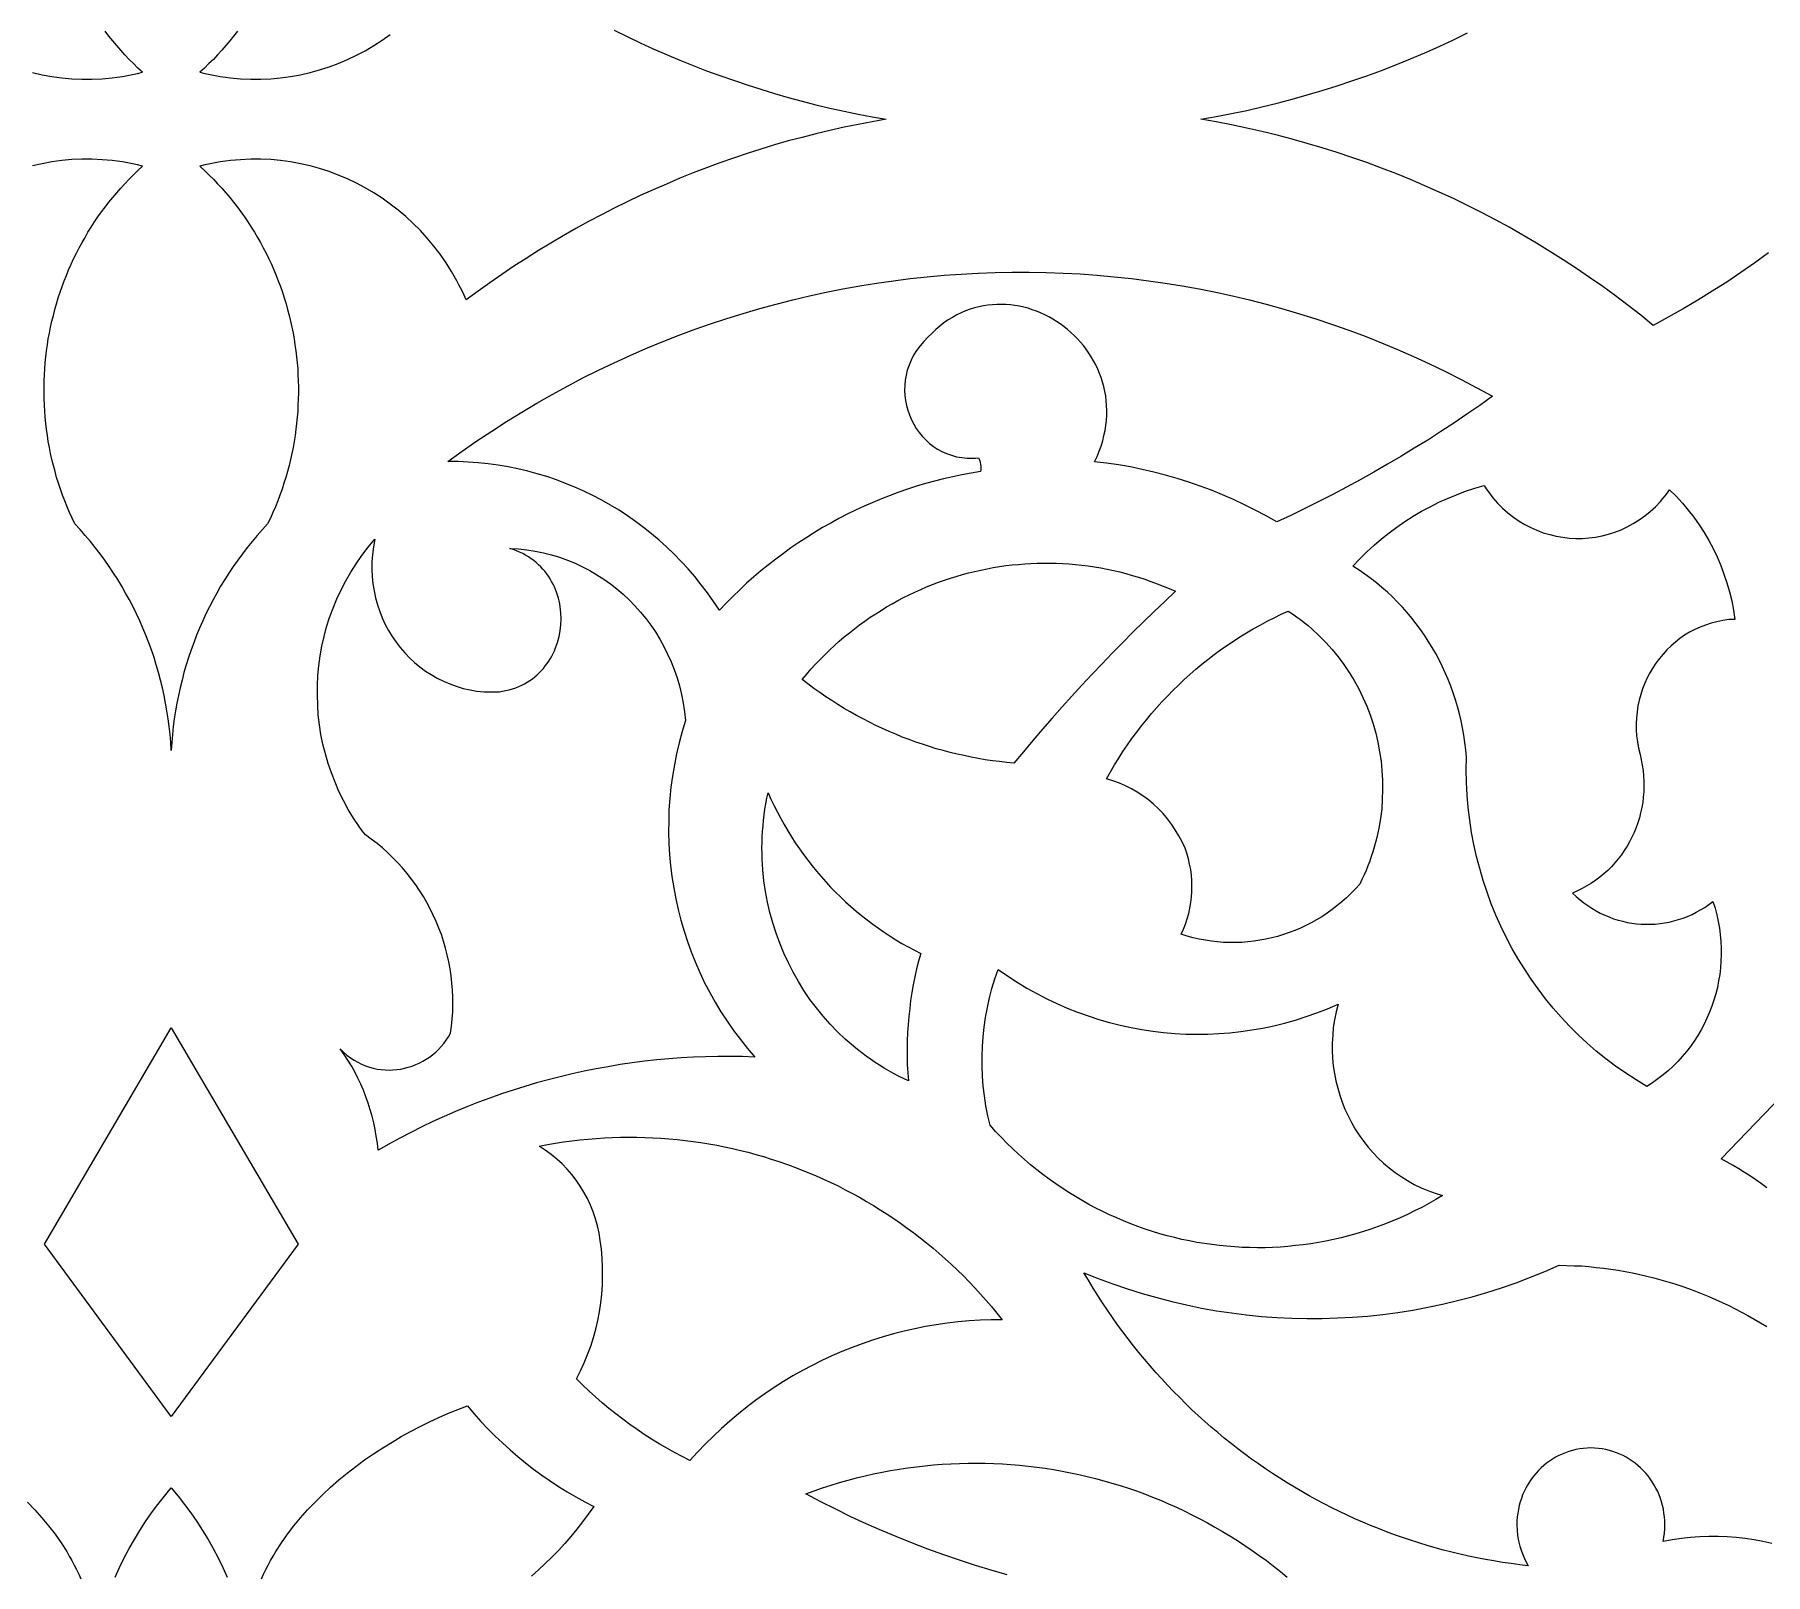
# Model space of a CAD drawing. Extents: x 1908 to 2928, y -299 to 721.
# Drawn here: x 2408.9 to 2518.7, y 119.1 to 216.8 of the extents above; entities that cross this region are included whole.
import ezdxf

# ---------------------------------------------------------------- set-up
doc = ezdxf.new("R2010")
doc.units = 0
doc.layers.add('BITMAP_LAYER', color=18, linetype='CONTINUOUS')

msp = doc.modelspace()

# ---------------------------------------------------------------- linework, layer by layer
at = {"layer": 'BITMAP_LAYER'}
for points in [[(2445.67, 217.07), (2446.49, 216.67), (2447.32, 216.27), (2448.15, 215.89), (2448.99, 215.53), (2449.83, 215.17), (2450.68, 214.83), (2451.53, 214.5), (2452.38, 214.19), (2453.24, 213.89), (2454.11, 213.6), (2454.97, 213.32), (2455.84, 213.06), (2456.72, 212.81), (2457.6, 212.57), (2458.48, 212.34), (2459.37, 212.13), (2460.26, 211.93), (2461.15, 211.75), (2462.04, 211.58), (2462.94, 211.42), (2462.04, 211.26), (2461.15, 211.09), (2460.26, 210.91), (2459.37, 210.71), (2458.48, 210.5), (2457.6, 210.27), (2456.72, 210.04), (2455.84, 209.79), (2454.97, 209.52), (2454.11, 209.25), (2453.24, 208.96), (2452.38, 208.65), (2451.53, 208.34), (2450.68, 208.01), (2449.83, 207.67), (2448.99, 207.31), (2448.15, 206.95), (2447.32, 206.57), (2446.49, 206.18), (2445.67, 205.77), (2444.86, 205.35), (2444.05, 204.92), (2443.24, 204.48), (2442.44, 204.03), (2441.65, 203.56), (2440.86, 203.08), (2440.08, 202.59), (2439.31, 202.09), (2438.54, 201.57), (2437.78, 201.04), (2437.03, 200.5), (2436.28, 199.95), (2436.14, 200.26), (2435.99, 200.57), (2435.84, 200.87), (2435.68, 201.17), (2435.35, 201.75), (2435, 202.31), (2434.62, 202.85), (2434.23, 203.37), (2433.81, 203.87), (2433.37, 204.35), (2432.92, 204.8), (2432.45, 205.24), (2431.96, 205.65), (2431.46, 206.04), (2430.94, 206.41), (2430.41, 206.75), (2429.87, 207.07), (2429.31, 207.37), (2428.74, 207.64), (2428.16, 207.88), (2427.57, 208.1), (2426.97, 208.29), (2426.37, 208.46), (2425.75, 208.6), (2425.13, 208.71), (2424.5, 208.8), (2423.87, 208.86), (2423.24, 208.88), (2422.6, 208.88), (2421.95, 208.85), (2421.31, 208.8), (2420.99, 208.76), (2420.66, 208.71), (2420.34, 208.65), (2420.02, 208.59), (2419.69, 208.52), (2419.37, 208.44), (2419.66, 208.17), (2419.95, 207.9), (2420.23, 207.62), (2420.5, 207.33), (2420.76, 207.05), (2421.02, 206.75), (2421.27, 206.46), (2421.51, 206.15), (2421.75, 205.85), (2421.98, 205.54), (2422.21, 205.22), (2422.42, 204.9), (2422.63, 204.58), (2422.84, 204.25), (2423.03, 203.92), (2423.22, 203.59), (2423.4, 203.25), (2423.58, 202.91), (2423.75, 202.56), (2423.91, 202.22), (2424.06, 201.87), (2424.21, 201.51), (2424.35, 201.16), (2424.48, 200.8), (2424.61, 200.44), (2424.73, 200.08), (2424.84, 199.71), (2424.94, 199.34), (2425.04, 198.97), (2425.13, 198.6), (2425.21, 198.23), (2425.29, 197.85), (2425.35, 197.48), (2425.41, 197.1), (2425.47, 196.72), (2425.51, 196.34), (2425.55, 195.96), (2425.58, 195.58), (2425.6, 195.2), (2425.62, 194.81), (2425.63, 194.43), (2425.63, 194.04), (2425.62, 193.66), (2425.6, 193.28), (2425.58, 192.89), (2425.55, 192.51), (2425.51, 192.12), (2425.47, 191.74), (2425.42, 191.35), (2425.35, 190.97), (2425.29, 190.59), (2425.21, 190.21), (2425.12, 189.83), (2425.03, 189.45), (2424.93, 189.07), (2424.82, 188.69), (2424.71, 188.32), (2424.59, 187.94), (2424.45, 187.57), (2424.31, 187.2), (2424.17, 186.83), (2424.01, 186.47), (2423.85, 186.1), (2423.67, 185.74), (2423.34, 185.38), (2423.01, 185), (2422.69, 184.62), (2422.37, 184.23), (2422.07, 183.84), (2421.78, 183.44), (2421.49, 183.03), (2421.22, 182.62), (2420.95, 182.2), (2420.69, 181.78), (2420.44, 181.35), (2420.21, 180.92), (2419.98, 180.48), (2419.76, 180.03), (2419.55, 179.58), (2419.35, 179.13), (2419.16, 178.67), (2418.98, 178.2), (2418.81, 177.74), (2418.65, 177.26), (2418.5, 176.79), (2418.36, 176.31), (2418.24, 175.83), (2418.12, 175.34), (2418.01, 174.85), (2417.91, 174.36), (2417.83, 173.87), (2417.75, 173.37), (2417.68, 172.87), (2417.63, 172.37), (2417.59, 171.86), (2417.55, 171.36), (2417.52, 171.86), (2417.48, 172.37), (2417.42, 172.87), (2417.36, 173.37), (2417.28, 173.87), (2417.2, 174.36), (2417.1, 174.85), (2416.99, 175.34), (2416.87, 175.83), (2416.74, 176.31), (2416.6, 176.79), (2416.46, 177.26), (2416.3, 177.74), (2416.13, 178.2), (2415.95, 178.67), (2415.76, 179.13), (2415.56, 179.58), (2415.35, 180.03), (2415.13, 180.48), (2414.9, 180.92), (2414.66, 181.35), (2414.42, 181.78), (2414.16, 182.2), (2413.89, 182.62), (2413.62, 183.03), (2413.33, 183.44), (2413.04, 183.84), (2412.73, 184.23), (2412.42, 184.62), (2412.1, 185), (2411.77, 185.38), (2411.43, 185.74), (2411.26, 186.1), (2411.1, 186.47), (2410.94, 186.83), (2410.79, 187.2), (2410.65, 187.57), (2410.52, 187.94), (2410.4, 188.32), (2410.28, 188.69), (2410.18, 189.07), (2410.08, 189.45), (2409.98, 189.83), (2409.9, 190.21), (2409.82, 190.59), (2409.75, 190.97), (2409.69, 191.35), (2409.64, 191.74), (2409.59, 192.12), (2409.56, 192.51), (2409.53, 192.89), (2409.5, 193.28), (2409.49, 193.66), (2409.48, 194.04), (2409.48, 194.43), (2409.49, 194.81), (2409.51, 195.2), (2409.53, 195.58), (2409.56, 195.96), (2409.6, 196.34), (2409.64, 196.72), (2409.69, 197.1), (2409.75, 197.48), (2409.82, 197.85), (2409.9, 198.23), (2409.98, 198.6), (2410.07, 198.97), (2410.17, 199.34), (2410.27, 199.71), (2410.38, 200.08), (2410.5, 200.44), (2410.62, 200.8), (2410.76, 201.16), (2410.9, 201.51), (2411.04, 201.87), (2411.2, 202.22), (2411.36, 202.56), (2411.53, 202.91), (2411.7, 203.25), (2411.89, 203.59), (2412.08, 203.92), (2412.27, 204.25), (2412.47, 204.58), (2412.68, 204.9), (2412.9, 205.22), (2413.13, 205.54), (2413.36, 205.85), (2413.59, 206.15), (2413.84, 206.46), (2414.09, 206.75), (2414.35, 207.05), (2414.61, 207.33), (2414.88, 207.62), (2415.16, 207.9), (2415.44, 208.17), (2415.74, 208.44), (2415.41, 208.52), (2415.09, 208.59), (2414.77, 208.65), (2414.45, 208.71), (2414.12, 208.76), (2413.8, 208.8), (2413.16, 208.85), (2412.51, 208.88), (2411.87, 208.88), (2411.24, 208.86), (2410.6, 208.8), (2409.98, 208.71), (2409.36, 208.6), (2408.74, 208.46)], [(2408.74, 214.38), (2409.36, 214.24), (2409.98, 214.13), (2410.6, 214.04), (2411.24, 213.99), (2411.87, 213.96), (2412.51, 213.96), (2413.16, 213.99), (2413.8, 214.05), (2414.12, 214.09), (2414.45, 214.14), (2414.77, 214.19), (2415.09, 214.26), (2415.41, 214.33), (2415.74, 214.41), (2415.44, 214.67), (2415.16, 214.95), (2414.88, 215.22), (2414.61, 215.51), (2414.35, 215.8), (2414.09, 216.09), (2413.84, 216.39), (2413.59, 216.69), (2413.36, 217)], [(2421.75, 217), (2421.51, 216.69), (2421.27, 216.39), (2421.02, 216.09), (2420.76, 215.8), (2420.5, 215.51), (2420.23, 215.22), (2419.95, 214.95), (2419.66, 214.67), (2419.37, 214.41), (2419.69, 214.33), (2420.02, 214.26), (2420.34, 214.19), (2420.66, 214.14), (2420.99, 214.09), (2421.31, 214.05), (2421.95, 213.99), (2422.6, 213.96), (2423.24, 213.96), (2423.87, 213.99), (2424.5, 214.04), (2425.13, 214.13), (2425.75, 214.24), (2426.37, 214.38), (2426.97, 214.55), (2427.57, 214.74), (2428.16, 214.96), (2428.74, 215.21), (2429.31, 215.48), (2429.87, 215.77), (2430.41, 216.09), (2430.94, 216.43), (2431.46, 216.8)], [(2518.94, 202.95), (2518.07, 202.31), (2517.18, 201.69), (2516.29, 201.08), (2515.38, 200.5), (2514.46, 199.93), (2513.53, 199.38), (2512.58, 198.85), (2511.63, 198.34), (2510.84, 198.98), (2510.04, 199.6), (2509.23, 200.21), (2508.42, 200.8), (2507.59, 201.38), (2506.76, 201.95), (2505.92, 202.5), (2505.07, 203.03), (2504.22, 203.56), (2503.35, 204.06), (2502.48, 204.56), (2501.61, 205.03), (2500.72, 205.5), (2499.83, 205.95), (2498.94, 206.38), (2498.04, 206.8), (2497.13, 207.2), (2496.21, 207.59), (2495.29, 207.97), (2494.37, 208.32), (2493.44, 208.67), (2492.5, 209), (2491.56, 209.31), (2490.62, 209.61), (2489.67, 209.89), (2488.71, 210.15), (2487.75, 210.4), (2486.79, 210.64), (2485.83, 210.86), (2484.86, 211.06), (2483.88, 211.25), (2482.91, 211.42), (2483.88, 211.59), (2484.86, 211.78), (2485.83, 211.98), (2486.79, 212.2), (2487.75, 212.44), (2488.71, 212.69), (2489.67, 212.96), (2490.62, 213.24), (2491.56, 213.53), (2492.5, 213.85), (2493.44, 214.18), (2494.37, 214.52), (2495.29, 214.88), (2496.21, 215.25), (2497.13, 215.64), (2498.04, 216.04), (2498.94, 216.46), (2499.83, 216.9)], [(2518.85, 143.61), (2518.51, 143.86), (2518.15, 144.1), (2517.8, 144.34), (2517.43, 144.57), (2517.07, 144.8), (2516.7, 145.02), (2516.32, 145.23), (2515.94, 145.44), (2520.31, 149.97)], [(2519.15, 121.02), (2518.59, 121.15), (2518.03, 121.25), (2517.46, 121.34), (2516.89, 121.41), (2516.32, 121.45), (2515.74, 121.48), (2515.16, 121.48), (2514.58, 121.46), (2514, 121.41), (2513.42, 121.35), (2512.84, 121.26), (2512.25, 121.15), (2512.3, 121.41), (2512.34, 121.68), (2512.36, 121.95), (2512.37, 122.22), (2512.36, 122.47), (2512.34, 122.72), (2512.31, 122.96), (2512.27, 123.2), (2512.22, 123.44), (2512.16, 123.67), (2512.08, 123.89), (2512, 124.11), (2511.91, 124.33), (2511.8, 124.54), (2511.69, 124.74), (2511.57, 124.94), (2511.44, 125.13), (2511.3, 125.32), (2511.15, 125.49), (2510.99, 125.66), (2510.83, 125.82), (2510.66, 125.97), (2510.48, 126.12), (2510.3, 126.26), (2510.11, 126.38), (2509.91, 126.5), (2509.71, 126.61), (2509.5, 126.7), (2509.29, 126.79), (2509.07, 126.87), (2508.85, 126.93), (2508.62, 126.99), (2508.39, 127.03), (2508.15, 127.06), (2507.91, 127.08), (2507.67, 127.09), (2507.43, 127.08), (2507.19, 127.06), (2506.96, 127.03), (2506.72, 126.99), (2506.5, 126.93), (2506.27, 126.87), (2506.06, 126.79), (2505.84, 126.7), (2505.63, 126.61), (2505.43, 126.5), (2505.24, 126.38), (2505.04, 126.26), (2504.86, 126.12), (2504.68, 125.97), (2504.51, 125.82), (2504.35, 125.66), (2504.19, 125.49), (2504.05, 125.32), (2503.91, 125.13), (2503.78, 124.94), (2503.65, 124.74), (2503.54, 124.54), (2503.44, 124.33), (2503.34, 124.11), (2503.26, 123.89), (2503.18, 123.67), (2503.12, 123.44), (2503.07, 123.2), (2503.03, 122.96), (2503, 122.72), (2502.98, 122.47), (2502.97, 122.22), (2502.99, 121.88), (2503.02, 121.53), (2503.08, 121.2), (2503.16, 120.86), (2503.26, 120.54), (2503.39, 120.22), (2503.53, 119.92), (2503.7, 119.62), (2503.15, 119.68), (2502.61, 119.76), (2502.06, 119.83), (2501.52, 119.92), (2500.98, 120.02), (2500.44, 120.12), (2499.91, 120.23), (2499.37, 120.35), (2498.84, 120.48), (2498.31, 120.61), (2497.79, 120.76), (2497.27, 120.91), (2496.75, 121.06), (2496.23, 121.23), (2495.71, 121.4), (2495.2, 121.58), (2494.69, 121.77), (2494.19, 121.97), (2493.69, 122.17), (2493.19, 122.38), (2492.69, 122.6), (2492.2, 122.83), (2491.71, 123.06), (2491.22, 123.3), (2490.74, 123.54), (2490.26, 123.8), (2489.79, 124.06), (2489.32, 124.33), (2488.85, 124.6), (2488.39, 124.88), (2487.93, 125.17), (2487.47, 125.47), (2487.02, 125.77), (2486.57, 126.08), (2486.13, 126.39), (2485.69, 126.71), (2485.26, 127.04), (2484.83, 127.38), (2484.4, 127.72), (2483.98, 128.07), (2483.57, 128.42), (2483.16, 128.78), (2482.75, 129.15), (2482.35, 129.52), (2481.96, 129.9), (2481.57, 130.29), (2481.18, 130.68), (2480.8, 131.07), (2480.43, 131.48), (2480.06, 131.89), (2479.69, 132.3), (2479.33, 132.72), (2478.98, 133.15), (2478.63, 133.58), (2478.29, 134.02), (2477.96, 134.47), (2477.63, 134.91), (2477.3, 135.37), (2476.99, 135.83), (2476.67, 136.3), (2476.37, 136.77), (2476.07, 137.24), (2475.78, 137.73), (2475.49, 138.21), (2476.4, 137.85), (2477.32, 137.51), (2478.25, 137.19), (2479.18, 136.9), (2480.12, 136.63), (2481.06, 136.39), (2482, 136.17), (2482.95, 135.97), (2483.9, 135.8), (2484.86, 135.66), (2485.81, 135.54), (2486.77, 135.44), (2487.73, 135.37), (2488.69, 135.33), (2489.65, 135.31), (2490.62, 135.31), (2491.58, 135.34), (2492.54, 135.39), (2493.5, 135.46), (2494.46, 135.57), (2495.41, 135.69), (2496.36, 135.84), (2497.31, 136.02), (2498.26, 136.22), (2499.2, 136.44), (2500.14, 136.69), (2501.07, 136.96), (2502, 137.26), (2502.92, 137.58), (2503.84, 137.93), (2504.75, 138.3), (2505.65, 138.69), (2506.12, 138.68), (2506.6, 138.66), (2507.07, 138.64), (2507.54, 138.6), (2508.01, 138.55), (2508.47, 138.5), (2508.93, 138.44), (2509.4, 138.37), (2509.85, 138.29), (2510.31, 138.2), (2510.77, 138.11), (2511.22, 138), (2511.67, 137.89), (2512.11, 137.77), (2512.56, 137.64), (2513, 137.5), (2513.44, 137.36), (2513.87, 137.21), (2514.31, 137.05), (2514.73, 136.88), (2515.16, 136.7), (2515.58, 136.52), (2516, 136.33), (2516.42, 136.13), (2516.83, 135.93), (2517.24, 135.71), (2517.64, 135.49), (2518.04, 135.27), (2518.44, 135.03), (2518.83, 134.79)], [(2423.29, 118.78), (2423.42, 119.08), (2423.56, 119.37), (2423.71, 119.66), (2423.86, 119.94), (2424.02, 120.23), (2424.19, 120.51), (2424.55, 121.06), (2424.93, 121.61), (2425.33, 122.14), (2425.76, 122.66), (2426.21, 123.16), (2426.68, 123.66), (2427.17, 124.14), (2427.67, 124.6), (2428.19, 125.06), (2428.73, 125.49), (2429.27, 125.92), (2429.83, 126.33), (2430.4, 126.72), (2430.98, 127.1), (2431.57, 127.46), (2432.16, 127.81), (2432.75, 128.14), (2433.35, 128.45), (2433.95, 128.75), (2434.55, 129.03), (2435.15, 129.29), (2435.75, 129.54), (2436.35, 129.76), (2436.77, 129.27), (2437.2, 128.78), (2437.65, 128.31), (2438.11, 127.85), (2438.58, 127.41), (2439.06, 126.97), (2439.55, 126.55), (2440.04, 126.14), (2440.55, 125.75), (2441.07, 125.37), (2441.6, 125), (2442.14, 124.65), (2442.69, 124.31), (2443.24, 123.98), (2443.81, 123.67), (2444.38, 123.38), (2444.03, 122.89), (2443.67, 122.4), (2443.3, 121.93), (2442.92, 121.47), (2442.53, 121.03), (2442.13, 120.59), (2441.72, 120.16), (2441.3, 119.75), (2440.87, 119.35), (2440.43, 118.96)], [(2470.62, 119.04), (2469.61, 119.33), (2468.6, 119.64), (2467.59, 119.96), (2466.59, 120.3), (2465.59, 120.67), (2464.6, 121.04), (2463.62, 121.44), (2462.64, 121.85), (2461.67, 122.28), (2460.7, 122.73), (2459.74, 123.2), (2458.79, 123.68), (2457.84, 124.18), (2458.37, 124.37), (2458.9, 124.56), (2459.44, 124.73), (2459.98, 124.89), (2460.52, 125.04), (2461.06, 125.19), (2461.6, 125.32), (2462.14, 125.44), (2462.68, 125.55), (2463.22, 125.65), (2463.77, 125.75), (2464.31, 125.83), (2464.86, 125.9), (2465.41, 125.96), (2465.95, 126.02), (2466.5, 126.06), (2467.05, 126.09), (2467.59, 126.11), (2468.14, 126.12), (2468.68, 126.13), (2469.23, 126.12), (2469.77, 126.1), (2470.32, 126.08), (2470.86, 126.04), (2471.4, 126), (2471.95, 125.94), (2472.49, 125.88), (2473.02, 125.8), (2473.56, 125.72), (2474.1, 125.62), (2474.63, 125.52), (2475.16, 125.41), (2475.69, 125.29), (2476.22, 125.16), (2476.75, 125.01), (2477.27, 124.86), (2477.79, 124.7), (2478.31, 124.54), (2478.83, 124.36), (2479.34, 124.17), (2479.85, 123.97), (2480.36, 123.77), (2480.86, 123.55), (2481.36, 123.33), (2481.86, 123.1), (2482.35, 122.85), (2482.84, 122.6), (2483.33, 122.34), (2483.81, 122.07), (2484.29, 121.79), (2484.76, 121.51), (2485.23, 121.21), (2485.7, 120.91), (2486.16, 120.59), (2486.62, 120.27), (2487.07, 119.94), (2487.51, 119.6), (2487.96, 119.25), (2488.39, 118.89)], [(2414, 118.9), (2414.28, 119.51), (2414.57, 120.11), (2414.89, 120.7), (2415.22, 121.29), (2415.56, 121.86), (2415.93, 122.42), (2416.31, 122.97), (2416.71, 123.51), (2417.12, 124.04), (2417.55, 124.55), (2417.99, 124.04), (2418.4, 123.51), (2418.8, 122.97), (2419.18, 122.42), (2419.54, 121.86), (2419.89, 121.29), (2420.22, 120.7), (2420.53, 120.11), (2420.83, 119.51), (2421.1, 118.9)], [(2408.43, 123.66), (2408.9, 123.16), (2409.35, 122.66), (2409.77, 122.14), (2410.18, 121.61), (2410.56, 121.06), (2410.92, 120.51), (2411.08, 120.23), (2411.24, 119.94), (2411.4, 119.66), (2411.54, 119.37), (2411.68, 119.08), (2411.82, 118.78)]]:
    msp.add_lwpolyline(points, dxfattribs=at)
for points in [[(2473.1, 201.69), (2474.18, 201.65), (2475.26, 201.6), (2476.34, 201.52), (2477.42, 201.42), (2478.5, 201.31), (2479.58, 201.17), (2480.65, 201.02), (2481.73, 200.84), (2482.8, 200.65), (2483.87, 200.44), (2484.93, 200.21), (2486, 199.95), (2487.06, 199.68), (2488.11, 199.39), (2489.17, 199.08), (2490.22, 198.75), (2491.26, 198.4), (2492.3, 198.04), (2493.34, 197.65), (2494.37, 197.24), (2495.4, 196.81), (2496.42, 196.37), (2497.43, 195.9), (2498.44, 195.41), (2499.44, 194.91), (2500.44, 194.38), (2501.43, 193.84), (2500.62, 193.26), (2499.8, 192.7), (2498.97, 192.14), (2498.14, 191.6), (2497.31, 191.06), (2496.46, 190.54), (2495.61, 190.02), (2494.76, 189.52), (2493.9, 189.02), (2493.03, 188.54), (2492.16, 188.07), (2491.28, 187.61), (2490.4, 187.15), (2489.51, 186.71), (2488.62, 186.28), (2487.73, 185.86), (2487.05, 186.24), (2486.37, 186.61), (2485.69, 186.95), (2484.99, 187.28), (2484.29, 187.59), (2483.58, 187.88), (2482.86, 188.14), (2482.14, 188.39), (2481.41, 188.62), (2480.67, 188.84), (2479.93, 189.03), (2479.19, 189.2), (2478.44, 189.35), (2477.68, 189.48), (2476.93, 189.59), (2476.16, 189.68), (2476.32, 190.01), (2476.46, 190.35), (2476.58, 190.68), (2476.68, 191.01), (2476.76, 191.34), (2476.83, 191.66), (2476.88, 191.99), (2476.92, 192.31), (2476.94, 192.63), (2476.94, 192.94), (2476.93, 193.25), (2476.91, 193.56), (2476.87, 193.86), (2476.82, 194.15), (2476.75, 194.45), (2476.67, 194.73), (2476.58, 195.02), (2476.48, 195.29), (2476.37, 195.56), (2476.24, 195.83), (2476.1, 196.09), (2475.96, 196.34), (2475.8, 196.58), (2475.63, 196.82), (2475.46, 197.05), (2475.27, 197.27), (2475.08, 197.49), (2474.87, 197.69), (2474.66, 197.89), (2474.45, 198.08), (2474.22, 198.26), (2473.99, 198.43), (2473.75, 198.59), (2473.51, 198.74), (2473.26, 198.88), (2473, 199.01), (2472.74, 199.13), (2472.48, 199.24), (2472.21, 199.33), (2471.94, 199.42), (2471.67, 199.49), (2471.39, 199.55), (2471.11, 199.6), (2470.83, 199.64), (2470.54, 199.66), (2470.26, 199.67), (2469.97, 199.67), (2469.68, 199.65), (2469.4, 199.62), (2469.11, 199.58), (2468.82, 199.52), (2468.54, 199.45), (2468.26, 199.36), (2467.97, 199.25), (2467.69, 199.13), (2467.42, 199), (2467.14, 198.84), (2466.87, 198.68), (2466.6, 198.49), (2466.34, 198.29), (2466.08, 198.07), (2465.83, 197.83), (2465.58, 197.58), (2465.33, 197.31), (2465.09, 197.03), (2464.87, 196.74), (2464.68, 196.44), (2464.52, 196.13), (2464.39, 195.82), (2464.28, 195.5), (2464.2, 195.18), (2464.15, 194.86), (2464.12, 194.54), (2464.11, 194.21), (2464.13, 193.89), (2464.17, 193.57), (2464.23, 193.26), (2464.31, 192.95), (2464.42, 192.65), (2464.54, 192.35), (2464.69, 192.07), (2464.85, 191.8), (2465.03, 191.54), (2465.23, 191.3), (2465.45, 191.07), (2465.69, 190.85), (2465.94, 190.66), (2466.2, 190.48), (2466.48, 190.33), (2466.77, 190.2), (2467.08, 190.09), (2467.4, 190), (2467.73, 189.95), (2468.07, 189.92), (2468.43, 189.91), (2468.61, 189.92), (2468.79, 189.94), (2468.84, 189.84), (2468.88, 189.73), (2468.91, 189.63), (2468.93, 189.51), (2468.95, 189.4), (2468.95, 189.29), (2468.94, 189.17), (2468.92, 189.06), (2468.33, 188.96), (2467.75, 188.85), (2467.16, 188.73), (2466.58, 188.6), (2466.01, 188.45), (2465.43, 188.3), (2464.86, 188.13), (2464.3, 187.94), (2463.74, 187.75), (2463.18, 187.55), (2462.63, 187.33), (2462.08, 187.1), (2461.54, 186.86), (2461, 186.61), (2460.47, 186.35), (2459.94, 186.08), (2459.42, 185.79), (2458.9, 185.5), (2458.39, 185.19), (2457.89, 184.88), (2457.39, 184.55), (2456.89, 184.21), (2456.41, 183.86), (2455.93, 183.51), (2455.46, 183.14), (2454.99, 182.76), (2454.53, 182.37), (2454.08, 181.97), (2453.64, 181.56), (2453.2, 181.14), (2452.77, 180.71), (2452.35, 180.27), (2451.98, 180.82), (2451.6, 181.36), (2451.2, 181.88), (2450.79, 182.39), (2450.36, 182.88), (2449.93, 183.36), (2449.47, 183.82), (2449.01, 184.27), (2448.53, 184.7), (2448.04, 185.11), (2447.54, 185.51), (2447.03, 185.89), (2446.51, 186.25), (2445.98, 186.6), (2445.43, 186.93), (2444.88, 187.24), (2444.32, 187.54), (2443.75, 187.81), (2443.18, 188.07), (2442.59, 188.31), (2442, 188.53), (2441.4, 188.74), (2440.79, 188.92), (2440.18, 189.09), (2439.56, 189.23), (2438.94, 189.36), (2438.31, 189.47), (2437.68, 189.55), (2437.04, 189.62), (2436.4, 189.66), (2435.76, 189.69), (2435.11, 189.69), (2436.03, 190.36), (2436.96, 191), (2437.9, 191.63), (2438.84, 192.24), (2439.8, 192.83), (2440.76, 193.4), (2441.73, 193.95), (2442.71, 194.48), (2443.69, 195), (2444.68, 195.49), (2445.68, 195.97), (2446.68, 196.43), (2447.69, 196.87), (2448.71, 197.29), (2449.73, 197.69), (2450.75, 198.07), (2451.78, 198.43), (2452.82, 198.78), (2453.86, 199.1), (2454.91, 199.41), (2455.96, 199.69), (2457.01, 199.96), (2458.07, 200.21), (2459.13, 200.44), (2460.19, 200.65), (2461.26, 200.85), (2462.32, 201.02), (2463.4, 201.17), (2464.47, 201.31), (2465.54, 201.42), (2466.62, 201.52), (2467.7, 201.59), (2468.78, 201.65), (2469.86, 201.69), (2470.94, 201.71), (2472.02, 201.71)], [(2501.03, 187.97), (2501.17, 187.77), (2501.45, 187.4), (2501.75, 187.06), (2502.07, 186.73), (2502.4, 186.44), (2502.75, 186.17), (2503.11, 185.92), (2503.48, 185.7), (2503.86, 185.5), (2504.25, 185.33), (2504.65, 185.18), (2505.06, 185.06), (2505.47, 184.96), (2505.88, 184.89), (2506.3, 184.84), (2506.72, 184.82), (2507.14, 184.82), (2507.55, 184.85), (2507.97, 184.9), (2508.38, 184.98), (2508.79, 185.09), (2509.2, 185.22), (2509.59, 185.37), (2509.98, 185.55), (2510.36, 185.76), (2510.73, 185.99), (2511.09, 186.24), (2511.44, 186.53), (2511.77, 186.83), (2512.09, 187.17), (2512.24, 187.34), (2512.39, 187.52), (2512.53, 187.71), (2512.67, 187.91), (2513.08, 187.49), (2513.48, 187.06), (2513.85, 186.62), (2514.21, 186.16), (2514.55, 185.68), (2514.86, 185.19), (2515.16, 184.68), (2515.43, 184.17), (2515.68, 183.64), (2515.91, 183.1), (2516.12, 182.55), (2516.3, 182), (2516.47, 181.43), (2516.61, 180.86), (2516.72, 180.27), (2516.81, 179.68), (2516.42, 179.66), (2516.04, 179.6), (2515.66, 179.53), (2515.3, 179.44), (2514.94, 179.32), (2514.6, 179.18), (2514.26, 179.03), (2513.94, 178.86), (2513.62, 178.67), (2513.32, 178.46), (2513.04, 178.24), (2512.76, 178), (2512.5, 177.74), (2512.25, 177.48), (2512.02, 177.2), (2511.8, 176.9), (2511.6, 176.6), (2511.41, 176.28), (2511.24, 175.96), (2511.09, 175.62), (2510.95, 175.27), (2510.84, 174.92), (2510.74, 174.56), (2510.66, 174.19), (2510.6, 173.82), (2510.56, 173.44), (2510.55, 173.06), (2510.55, 172.68), (2510.57, 172.29), (2510.62, 171.9), (2510.69, 171.5), (2510.79, 171.11), (2510.87, 170.77), (2510.93, 170.43), (2510.98, 170.08), (2511.02, 169.74), (2511.04, 169.4), (2511.04, 169.06), (2511.03, 168.73), (2511, 168.39), (2510.96, 168.06), (2510.9, 167.73), (2510.83, 167.41), (2510.75, 167.09), (2510.65, 166.77), (2510.54, 166.46), (2510.42, 166.16), (2510.28, 165.86), (2510.13, 165.57), (2509.97, 165.28), (2509.79, 165), (2509.61, 164.74), (2509.41, 164.48), (2509.2, 164.22), (2508.97, 163.98), (2508.74, 163.75), (2508.5, 163.53), (2508.24, 163.32), (2507.98, 163.12), (2507.7, 162.93), (2507.42, 162.76), (2507.12, 162.6), (2506.82, 162.45), (2506.51, 162.31), (2506.74, 162.09), (2506.98, 161.88), (2507.22, 161.69), (2507.48, 161.51), (2507.74, 161.34), (2508, 161.18), (2508.27, 161.04), (2508.55, 160.91), (2508.83, 160.79), (2509.11, 160.68), (2509.4, 160.59), (2509.69, 160.52), (2509.98, 160.45), (2510.27, 160.4), (2510.57, 160.36), (2510.87, 160.34), (2511.16, 160.33), (2511.46, 160.33), (2511.76, 160.34), (2512.06, 160.37), (2512.35, 160.41), (2512.65, 160.47), (2512.94, 160.54), (2513.23, 160.62), (2513.52, 160.72), (2513.8, 160.83), (2514.09, 160.95), (2514.36, 161.09), (2514.63, 161.24), (2514.9, 161.4), (2515.16, 161.58), (2515.42, 161.77), (2515.55, 161.35), (2515.66, 160.93), (2515.75, 160.51), (2515.83, 160.09), (2515.88, 159.67), (2515.92, 159.24), (2515.94, 158.82), (2515.94, 158.4), (2515.93, 157.98), (2515.9, 157.56), (2515.85, 157.14), (2515.78, 156.73), (2515.7, 156.32), (2515.6, 155.92), (2515.48, 155.52), (2515.35, 155.13), (2515.2, 154.74), (2515.04, 154.36), (2514.86, 153.99), (2514.67, 153.62), (2514.46, 153.26), (2514.23, 152.91), (2513.99, 152.58), (2513.74, 152.25), (2513.47, 151.93), (2513.19, 151.62), (2512.9, 151.33), (2512.59, 151.04), (2512.26, 150.77), (2511.93, 150.51), (2511.58, 150.27), (2511.22, 150.04), (2510.54, 150.45), (2509.88, 150.87), (2509.24, 151.32), (2508.62, 151.79), (2508.01, 152.28), (2507.43, 152.79), (2506.86, 153.32), (2506.31, 153.86), (2505.78, 154.43), (2505.28, 155.01), (2504.79, 155.6), (2504.32, 156.22), (2503.87, 156.85), (2503.45, 157.49), (2503.04, 158.15), (2502.66, 158.82), (2502.3, 159.51), (2501.96, 160.21), (2501.64, 160.91), (2501.35, 161.63), (2501.08, 162.37), (2500.84, 163.11), (2500.62, 163.86), (2500.42, 164.62), (2500.25, 165.38), (2500.1, 166.16), (2499.98, 166.94), (2499.88, 167.73), (2499.82, 168.52), (2499.77, 169.32), (2499.76, 170.13), (2499.77, 170.93), (2499.73, 171.4), (2499.67, 171.87), (2499.61, 172.33), (2499.52, 172.79), (2499.43, 173.24), (2499.33, 173.69), (2499.21, 174.14), (2499.07, 174.58), (2498.93, 175.01), (2498.77, 175.44), (2498.61, 175.87), (2498.43, 176.29), (2498.24, 176.7), (2498.03, 177.11), (2497.82, 177.51), (2497.59, 177.9), (2497.35, 178.29), (2497.11, 178.67), (2496.85, 179.04), (2496.58, 179.4), (2496.3, 179.76), (2496.01, 180.11), (2495.71, 180.45), (2495.4, 180.78), (2495.08, 181.1), (2494.75, 181.41), (2494.41, 181.71), (2494.06, 182), (2493.7, 182.28), (2493.33, 182.55), (2492.96, 182.81), (2492.57, 183.06), (2493, 183.52), (2493.45, 183.96), (2493.91, 184.38), (2494.38, 184.79), (2494.86, 185.17), (2495.36, 185.54), (2495.87, 185.89), (2496.39, 186.22), (2496.92, 186.54), (2497.46, 186.83), (2498.01, 187.11), (2498.57, 187.36), (2499.14, 187.59), (2499.72, 187.81), (2500.31, 188), (2500.9, 188.17)], [(2430.39, 184.28), (2430.33, 183.8), (2430.29, 183.32), (2430.29, 182.85), (2430.31, 182.39), (2430.35, 181.93), (2430.43, 181.48), (2430.52, 181.04), (2430.64, 180.6), (2430.79, 180.18), (2430.95, 179.77), (2431.14, 179.36), (2431.35, 178.97), (2431.58, 178.6), (2431.83, 178.23), (2432.09, 177.89), (2432.38, 177.56), (2432.68, 177.24), (2433, 176.94), (2433.34, 176.66), (2433.69, 176.4), (2434.05, 176.17), (2434.43, 175.95), (2434.83, 175.75), (2435.23, 175.58), (2435.65, 175.43), (2436.08, 175.3), (2436.52, 175.21), (2436.96, 175.13), (2437.42, 175.09), (2437.89, 175.07), (2438.36, 175.08), (2438.58, 175.12), (2438.8, 175.16), (2439.01, 175.21), (2439.22, 175.27), (2439.42, 175.34), (2439.61, 175.42), (2439.8, 175.5), (2439.98, 175.59), (2440.15, 175.69), (2440.32, 175.8), (2440.48, 175.91), (2440.63, 176.03), (2440.78, 176.16), (2440.92, 176.29), (2441.05, 176.43), (2441.18, 176.57), (2441.3, 176.72), (2441.41, 176.87), (2441.52, 177.03), (2441.62, 177.19), (2441.71, 177.35), (2441.8, 177.52), (2441.88, 177.69), (2441.95, 177.87), (2442.02, 178.04), (2442.08, 178.22), (2442.18, 178.59), (2442.25, 178.96), (2442.29, 179.34), (2442.3, 179.72), (2442.29, 180.1), (2442.25, 180.48), (2442.22, 180.66), (2442.18, 180.85), (2442.13, 181.03), (2442.08, 181.22), (2442.02, 181.4), (2441.95, 181.57), (2441.88, 181.75), (2441.79, 181.92), (2441.7, 182.09), (2441.61, 182.26), (2441.5, 182.42), (2441.39, 182.57), (2441.27, 182.73), (2441.15, 182.87), (2441.01, 183.02), (2440.87, 183.15), (2440.72, 183.29), (2440.57, 183.41), (2440.4, 183.53), (2440.23, 183.65), (2440.05, 183.75), (2439.87, 183.85), (2439.67, 183.95), (2439.47, 184.03), (2439.26, 184.11), (2439.05, 184.18), (2439.59, 184.15), (2440.13, 184.09), (2440.66, 184.01), (2441.19, 183.9), (2441.7, 183.77), (2442.21, 183.62), (2442.7, 183.44), (2443.19, 183.24), (2443.66, 183.02), (2444.12, 182.78), (2444.58, 182.51), (2445.01, 182.23), (2445.44, 181.93), (2445.85, 181.61), (2446.25, 181.27), (2446.63, 180.91), (2446.99, 180.54), (2447.34, 180.14), (2447.67, 179.74), (2447.99, 179.31), (2448.29, 178.88), (2448.56, 178.43), (2448.82, 177.96), (2449.06, 177.48), (2449.28, 176.99), (2449.48, 176.49), (2449.66, 175.97), (2449.81, 175.45), (2449.94, 174.91), (2450.05, 174.37), (2450.14, 173.81), (2450.2, 173.25), (2449.98, 172.56), (2449.79, 171.85), (2449.63, 171.15), (2449.49, 170.44), (2449.37, 169.73), (2449.27, 169.02), (2449.2, 168.31), (2449.15, 167.6), (2449.13, 166.89), (2449.12, 166.17), (2449.14, 165.46), (2449.18, 164.76), (2449.25, 164.05), (2449.34, 163.35), (2449.45, 162.65), (2449.58, 161.95), (2449.73, 161.27), (2449.91, 160.58), (2450.11, 159.9), (2450.32, 159.23), (2450.56, 158.57), (2450.83, 157.91), (2451.11, 157.26), (2451.41, 156.62), (2451.74, 155.99), (2452.09, 155.38), (2452.45, 154.77), (2452.84, 154.17), (2453.25, 153.58), (2453.68, 153.01), (2454.13, 152.45), (2454.6, 151.9), (2453.82, 151.93), (2453.03, 151.94), (2452.25, 151.94), (2451.47, 151.92), (2450.7, 151.89), (2449.92, 151.85), (2449.14, 151.79), (2448.37, 151.72), (2447.59, 151.63), (2446.82, 151.53), (2446.05, 151.42), (2445.29, 151.29), (2444.52, 151.15), (2443.76, 151), (2443, 150.83), (2442.25, 150.65), (2441.49, 150.46), (2440.74, 150.26), (2440, 150.04), (2439.26, 149.8), (2438.52, 149.56), (2437.78, 149.3), (2437.05, 149.03), (2436.32, 148.74), (2435.6, 148.44), (2434.88, 148.13), (2434.17, 147.81), (2433.46, 147.47), (2432.76, 147.12), (2432.06, 146.76), (2431.37, 146.38), (2430.68, 146), (2430.64, 146.43), (2430.57, 146.87), (2430.5, 147.3), (2430.41, 147.72), (2430.31, 148.14), (2430.19, 148.56), (2430.06, 148.97), (2429.91, 149.38), (2429.75, 149.79), (2429.58, 150.18), (2429.4, 150.57), (2429.2, 150.96), (2428.99, 151.34), (2428.77, 151.71), (2428.53, 152.07), (2428.28, 152.42), (2428.49, 152.22), (2428.71, 152.03), (2428.94, 151.86), (2429.17, 151.7), (2429.4, 151.57), (2429.64, 151.45), (2429.88, 151.35), (2430.13, 151.26), (2430.38, 151.19), (2430.63, 151.14), (2430.88, 151.1), (2431.13, 151.08), (2431.38, 151.07), (2431.63, 151.08), (2431.87, 151.1), (2432.12, 151.14), (2432.36, 151.19), (2432.6, 151.25), (2432.84, 151.33), (2433.07, 151.42), (2433.3, 151.52), (2433.52, 151.63), (2433.74, 151.76), (2433.94, 151.9), (2434.14, 152.05), (2434.34, 152.21), (2434.52, 152.39), (2434.69, 152.57), (2434.86, 152.76), (2435.01, 152.97), (2435.15, 153.18), (2435.28, 153.41), (2435.34, 153.87), (2435.39, 154.32), (2435.42, 154.78), (2435.43, 155.24), (2435.42, 155.7), (2435.4, 156.15), (2435.37, 156.6), (2435.32, 157.05), (2435.25, 157.5), (2435.17, 157.94), (2435.07, 158.38), (2434.96, 158.82), (2434.84, 159.25), (2434.7, 159.67), (2434.54, 160.09), (2434.37, 160.5), (2434.19, 160.91), (2433.99, 161.31), (2433.78, 161.71), (2433.56, 162.09), (2433.32, 162.47), (2433.07, 162.84), (2432.81, 163.2), (2432.53, 163.56), (2432.24, 163.9), (2431.94, 164.23), (2431.63, 164.55), (2431.3, 164.87), (2430.97, 165.17), (2430.62, 165.46), (2430.25, 165.73), (2429.88, 166), (2429.68, 166.26), (2429.49, 166.53), (2429.13, 167.07), (2428.79, 167.62), (2428.48, 168.18), (2428.2, 168.76), (2427.95, 169.34), (2427.72, 169.93), (2427.51, 170.53), (2427.34, 171.14), (2427.18, 171.75), (2427.06, 172.37), (2426.96, 172.99), (2426.89, 173.61), (2426.85, 174.24), (2426.83, 174.87), (2426.83, 175.49), (2426.87, 176.12), (2426.93, 176.74), (2427.01, 177.36), (2427.12, 177.98), (2427.26, 178.59), (2427.42, 179.2), (2427.61, 179.8), (2427.83, 180.39), (2428.07, 180.98), (2428.34, 181.55), (2428.63, 182.12), (2428.95, 182.67), (2429.29, 183.21), (2429.66, 183.74), (2430.06, 184.26), (2430.27, 184.51), (2430.48, 184.76)], [(2473.33, 183.25), (2473.74, 183.24), (2474.14, 183.22), (2474.54, 183.2), (2474.95, 183.16), (2475.35, 183.12), (2475.75, 183.07), (2476.16, 183.01), (2476.56, 182.94), (2476.96, 182.87), (2477.36, 182.78), (2477.76, 182.69), (2478.16, 182.59), (2478.56, 182.47), (2478.95, 182.35), (2479.35, 182.23), (2479.74, 182.09), (2480.13, 181.94), (2480.52, 181.79), (2480.91, 181.63), (2481.3, 181.46), (2480.62, 180.82), (2479.94, 180.17), (2479.27, 179.52), (2478.6, 178.87), (2477.94, 178.2), (2477.29, 177.54), (2476.64, 176.86), (2475.99, 176.19), (2475.36, 175.5), (2474.72, 174.81), (2474.1, 174.12), (2473.48, 173.41), (2472.86, 172.71), (2472.25, 172), (2471.65, 171.28), (2471.05, 170.55), (2470.59, 170.6), (2470.14, 170.65), (2469.68, 170.71), (2469.23, 170.77), (2468.78, 170.85), (2468.33, 170.93), (2467.88, 171.03), (2467.44, 171.13), (2467, 171.23), (2466.55, 171.35), (2466.12, 171.47), (2465.68, 171.61), (2465.25, 171.75), (2464.81, 171.89), (2464.39, 172.05), (2463.96, 172.21), (2463.54, 172.39), (2463.12, 172.57), (2462.7, 172.75), (2462.29, 172.95), (2461.87, 173.15), (2461.47, 173.36), (2461.06, 173.58), (2460.66, 173.8), (2460.27, 174.03), (2459.87, 174.27), (2459.49, 174.52), (2459.1, 174.77), (2458.72, 175.04), (2458.34, 175.3), (2457.97, 175.58), (2457.6, 175.86), (2457.88, 176.19), (2458.16, 176.51), (2458.45, 176.83), (2458.74, 177.13), (2459.04, 177.43), (2459.34, 177.73), (2459.65, 178.01), (2459.96, 178.29), (2460.28, 178.56), (2460.6, 178.83), (2460.92, 179.08), (2461.25, 179.33), (2461.59, 179.57), (2461.92, 179.81), (2462.27, 180.03), (2462.61, 180.25), (2462.96, 180.47), (2463.31, 180.67), (2463.67, 180.87), (2464.03, 181.06), (2464.39, 181.24), (2464.76, 181.41), (2465.13, 181.58), (2465.5, 181.74), (2465.87, 181.89), (2466.25, 182.03), (2466.63, 182.17), (2467.01, 182.29), (2467.39, 182.41), (2467.78, 182.52), (2468.17, 182.63), (2468.56, 182.72), (2468.95, 182.81), (2469.34, 182.89), (2469.73, 182.97), (2470.13, 183.03), (2470.53, 183.09), (2470.93, 183.13), (2471.33, 183.17), (2471.73, 183.21), (2472.13, 183.23), (2472.53, 183.24), (2472.93, 183.25)], [(2488.72, 180.03), (2488.98, 179.85), (2489.23, 179.66), (2489.48, 179.47), (2489.72, 179.28), (2489.95, 179.08), (2490.41, 178.66), (2490.84, 178.22), (2491.24, 177.77), (2491.63, 177.3), (2491.99, 176.81), (2492.33, 176.31), (2492.64, 175.8), (2492.93, 175.27), (2493.2, 174.73), (2493.44, 174.17), (2493.65, 173.61), (2493.84, 173.04), (2494.01, 172.46), (2494.15, 171.88), (2494.26, 171.28), (2494.35, 170.68), (2494.41, 170.08), (2494.45, 169.48), (2494.45, 168.87), (2494.43, 168.26), (2494.39, 167.65), (2494.31, 167.04), (2494.21, 166.43), (2494.08, 165.83), (2493.92, 165.23), (2493.83, 164.93), (2493.73, 164.63), (2493.63, 164.34), (2493.52, 164.04), (2493.4, 163.75), (2493.27, 163.46), (2493.14, 163.17), (2493, 162.88), (2492.72, 162.58), (2492.44, 162.29), (2492.15, 162.01), (2491.86, 161.75), (2491.55, 161.5), (2491.24, 161.26), (2490.92, 161.03), (2490.59, 160.81), (2490.26, 160.61), (2489.92, 160.42), (2489.58, 160.25), (2489.23, 160.08), (2488.87, 159.93), (2488.51, 159.8), (2488.15, 159.67), (2487.78, 159.56), (2487.41, 159.46), (2487.04, 159.38), (2486.66, 159.31), (2486.28, 159.25), (2485.9, 159.21), (2485.52, 159.18), (2485.13, 159.17), (2484.75, 159.17), (2484.36, 159.18), (2483.97, 159.21), (2483.59, 159.25), (2483.2, 159.31), (2482.81, 159.38), (2482.43, 159.47), (2482.05, 159.57), (2481.67, 159.69), (2481.81, 160.01), (2481.94, 160.34), (2482.05, 160.68), (2482.14, 161.02), (2482.22, 161.36), (2482.28, 161.7), (2482.32, 162.05), (2482.34, 162.4), (2482.35, 162.75), (2482.34, 163.1), (2482.31, 163.45), (2482.27, 163.8), (2482.2, 164.14), (2482.12, 164.49), (2482.02, 164.83), (2481.91, 165.16), (2481.72, 165.56), (2481.52, 165.95), (2481.29, 166.33), (2481.05, 166.69), (2480.79, 167.03), (2480.51, 167.35), (2480.22, 167.66), (2479.9, 167.96), (2479.58, 168.23), (2479.23, 168.48), (2478.88, 168.71), (2478.51, 168.93), (2478.13, 169.12), (2477.74, 169.29), (2477.33, 169.43), (2476.92, 169.56), (2477.17, 170), (2477.43, 170.44), (2477.7, 170.87), (2477.97, 171.29), (2478.25, 171.71), (2478.54, 172.12), (2478.84, 172.52), (2479.15, 172.92), (2479.46, 173.31), (2479.78, 173.7), (2480.11, 174.08), (2480.44, 174.45), (2480.79, 174.81), (2481.13, 175.17), (2481.49, 175.51), (2481.85, 175.86), (2482.22, 176.19), (2482.6, 176.51), (2482.98, 176.83), (2483.36, 177.14), (2483.76, 177.44), (2484.16, 177.74), (2484.56, 178.02), (2484.98, 178.3), (2485.39, 178.57), (2485.82, 178.83), (2486.24, 179.08), (2486.68, 179.32), (2487.12, 179.56), (2487.56, 179.78), (2488.01, 180), (2488.46, 180.2)], [(2455.62, 168.27), (2455.82, 167.85), (2456.03, 167.45), (2456.24, 167.04), (2456.46, 166.65), (2456.69, 166.26), (2456.93, 165.87), (2457.17, 165.49), (2457.43, 165.12), (2457.69, 164.76), (2457.96, 164.4), (2458.23, 164.04), (2458.52, 163.69), (2458.81, 163.35), (2459.1, 163.02), (2459.41, 162.69), (2459.72, 162.37), (2460.04, 162.06), (2460.36, 161.75), (2460.69, 161.45), (2461.03, 161.16), (2461.37, 160.88), (2461.72, 160.6), (2462.08, 160.33), (2462.44, 160.07), (2462.81, 159.82), (2463.18, 159.58), (2463.56, 159.34), (2463.94, 159.11), (2464.33, 158.89), (2464.73, 158.68), (2465.13, 158.48), (2464.99, 157.99), (2464.87, 157.49), (2464.76, 156.99), (2464.66, 156.49), (2464.57, 155.99), (2464.49, 155.49), (2464.43, 154.98), (2464.37, 154.47), (2464.33, 153.96), (2464.3, 153.45), (2464.28, 152.94), (2464.27, 152.43), (2464.27, 151.92), (2464.28, 151.41), (2464.31, 150.9), (2464.35, 150.39), (2464.03, 150.54), (2463.72, 150.69), (2463.41, 150.85), (2463.11, 151.02), (2462.81, 151.2), (2462.52, 151.38), (2462.23, 151.56), (2461.94, 151.76), (2461.66, 151.96), (2461.39, 152.16), (2461.12, 152.37), (2460.86, 152.59), (2460.34, 153.03), (2459.85, 153.5), (2459.38, 153.99), (2458.93, 154.49), (2458.51, 155.02), (2458.1, 155.56), (2457.72, 156.12), (2457.37, 156.69), (2457.03, 157.28), (2456.73, 157.88), (2456.44, 158.5), (2456.18, 159.12), (2455.95, 159.76), (2455.74, 160.41), (2455.56, 161.07), (2455.41, 161.73), (2455.28, 162.41), (2455.18, 163.09), (2455.11, 163.78), (2455.09, 164.12), (2455.07, 164.47), (2455.06, 164.82), (2455.05, 165.17), (2455.06, 165.52), (2455.07, 165.87), (2455.09, 166.22), (2455.12, 166.57), (2455.15, 166.92), (2455.19, 167.27), (2455.24, 167.63), (2455.3, 167.98), (2455.36, 168.33), (2455.44, 168.68)], [(2470.64, 157.05), (2471.25, 156.65), (2471.87, 156.28), (2472.5, 155.93), (2473.14, 155.6), (2473.78, 155.3), (2474.43, 155.01), (2475.09, 154.75), (2475.76, 154.51), (2476.43, 154.29), (2477.11, 154.1), (2477.79, 153.93), (2478.48, 153.78), (2479.17, 153.65), (2479.86, 153.54), (2480.55, 153.46), (2481.25, 153.4), (2481.95, 153.36), (2482.65, 153.35), (2483.35, 153.36), (2484.06, 153.39), (2484.76, 153.44), (2485.46, 153.52), (2486.15, 153.62), (2486.85, 153.74), (2487.54, 153.89), (2488.23, 154.06), (2488.92, 154.25), (2489.6, 154.47), (2490.28, 154.71), (2490.95, 154.97), (2491.62, 155.26), (2491.5, 154.77), (2491.4, 154.27), (2491.32, 153.78), (2491.28, 153.29), (2491.25, 152.79), (2491.25, 152.31), (2491.27, 151.82), (2491.32, 151.34), (2491.39, 150.86), (2491.48, 150.39), (2491.6, 149.93), (2491.73, 149.48), (2491.89, 149.03), (2492.06, 148.59), (2492.26, 148.16), (2492.48, 147.74), (2492.71, 147.33), (2492.97, 146.94), (2493.24, 146.56), (2493.53, 146.19), (2493.84, 145.83), (2494.16, 145.49), (2494.51, 145.17), (2494.86, 144.87), (2495.24, 144.58), (2495.63, 144.31), (2496.03, 144.06), (2496.45, 143.82), (2496.89, 143.61), (2497.33, 143.43), (2497.79, 143.26), (2498.26, 143.12), (2497.82, 142.85), (2497.38, 142.6), (2496.93, 142.36), (2496.48, 142.13), (2496.02, 141.91), (2495.56, 141.7), (2495.1, 141.5), (2494.64, 141.32), (2494.17, 141.14), (2493.7, 140.98), (2493.23, 140.82), (2492.76, 140.68), (2492.28, 140.55), (2491.81, 140.43), (2491.33, 140.32), (2490.85, 140.22), (2490.37, 140.13), (2489.89, 140.05), (2489.41, 139.98), (2488.92, 139.93), (2488.44, 139.88), (2487.96, 139.84), (2487.47, 139.82), (2486.99, 139.8), (2486.5, 139.8), (2486.02, 139.81), (2485.54, 139.82), (2485.06, 139.85), (2484.57, 139.89), (2484.09, 139.94), (2483.61, 140), (2483.14, 140.06), (2482.66, 140.14), (2482.19, 140.23), (2481.71, 140.33), (2481.24, 140.44), (2480.77, 140.56), (2480.31, 140.69), (2479.84, 140.83), (2479.38, 140.98), (2478.92, 141.14), (2478.47, 141.31), (2478.01, 141.5), (2477.57, 141.69), (2477.12, 141.89), (2476.68, 142.1), (2476.24, 142.32), (2475.81, 142.55), (2475.38, 142.79), (2474.95, 143.04), (2474.53, 143.3), (2474.11, 143.57), (2473.7, 143.85), (2473.29, 144.14), (2472.89, 144.44), (2472.49, 144.75), (2472.1, 145.07), (2471.72, 145.4), (2471.34, 145.73), (2470.97, 146.08), (2470.6, 146.44), (2470.24, 146.81), (2469.88, 147.18), (2469.53, 147.57), (2469.39, 148.18), (2469.27, 148.8), (2469.18, 149.43), (2469.1, 150.05), (2469.05, 150.68), (2469.03, 151.3), (2469.03, 151.93), (2469.05, 152.56), (2469.09, 153.18), (2469.16, 153.8), (2469.25, 154.42), (2469.36, 155.04), (2469.5, 155.65), (2469.65, 156.26), (2469.84, 156.87), (2470.04, 157.46)], [(2425.61, 140.03), (2417.55, 129.08), (2409.5, 140.03), (2417.55, 153.75)], [(2447.11, 146.81), (2447.62, 146.8), (2448.13, 146.78), (2448.64, 146.75), (2449.15, 146.72), (2449.66, 146.67), (2450.17, 146.61), (2450.68, 146.55), (2451.18, 146.48), (2451.68, 146.39), (2452.18, 146.3), (2452.68, 146.2), (2453.18, 146.1), (2453.68, 145.98), (2454.17, 145.86), (2454.66, 145.72), (2455.15, 145.58), (2455.64, 145.43), (2456.12, 145.27), (2456.6, 145.11), (2457.08, 144.93), (2457.55, 144.75), (2458.03, 144.56), (2458.5, 144.36), (2458.96, 144.15), (2459.42, 143.94), (2459.88, 143.72), (2460.34, 143.48), (2460.79, 143.25), (2461.24, 143), (2461.69, 142.74), (2462.13, 142.48), (2462.56, 142.21), (2463, 141.93), (2463.43, 141.65), (2463.85, 141.35), (2464.27, 141.05), (2464.69, 140.74), (2465.1, 140.43), (2465.5, 140.1), (2465.91, 139.77), (2466.3, 139.43), (2466.69, 139.09), (2467.08, 138.73), (2467.46, 138.37), (2467.84, 138.01), (2468.21, 137.63), (2468.57, 137.25), (2468.93, 136.86), (2469.29, 136.46), (2469.63, 136.06), (2469.97, 135.65), (2470.31, 135.23), (2469.61, 135.22), (2468.9, 135.2), (2468.2, 135.16), (2467.51, 135.09), (2466.81, 135.01), (2466.12, 134.91), (2465.44, 134.79), (2464.75, 134.66), (2464.08, 134.5), (2463.4, 134.33), (2462.74, 134.14), (2462.07, 133.93), (2461.42, 133.71), (2460.77, 133.47), (2460.12, 133.21), (2459.49, 132.93), (2458.86, 132.64), (2458.23, 132.33), (2457.62, 132), (2457.01, 131.66), (2456.41, 131.3), (2455.82, 130.92), (2455.24, 130.53), (2454.67, 130.12), (2454.11, 129.7), (2453.56, 129.26), (2453.02, 128.8), (2452.49, 128.33), (2451.97, 127.85), (2451.46, 127.35), (2450.96, 126.83), (2450.48, 126.3), (2449.98, 126.55), (2449.49, 126.81), (2449.01, 127.08), (2448.53, 127.36), (2448.05, 127.65), (2447.58, 127.95), (2447.12, 128.26), (2446.67, 128.58), (2446.22, 128.91), (2445.78, 129.25), (2445.34, 129.6), (2444.91, 129.96), (2444.49, 130.33), (2444.08, 130.7), (2443.67, 131.09), (2443.27, 131.48), (2443.53, 131.99), (2443.77, 132.5), (2443.98, 133.03), (2444.18, 133.56), (2444.35, 134.1), (2444.5, 134.64), (2444.63, 135.19), (2444.74, 135.74), (2444.82, 136.3), (2444.88, 136.86), (2444.92, 137.43), (2444.94, 137.99), (2444.94, 138.56), (2444.91, 139.13), (2444.86, 139.7), (2444.78, 140.26), (2444.71, 140.73), (2444.61, 141.19), (2444.48, 141.64), (2444.33, 142.07), (2444.16, 142.5), (2443.97, 142.92), (2443.75, 143.32), (2443.51, 143.71), (2443.26, 144.09), (2442.98, 144.45), (2442.68, 144.79), (2442.36, 145.12), (2442.03, 145.43), (2441.67, 145.72), (2441.3, 145.99), (2440.91, 146.24), (2441.43, 146.34), (2441.95, 146.43), (2442.46, 146.51), (2442.98, 146.58), (2443.5, 146.64), (2444.01, 146.69), (2444.53, 146.74), (2445.05, 146.77), (2445.56, 146.79), (2446.08, 146.81), (2446.59, 146.82)]]:
    msp.add_lwpolyline(points, close=True, dxfattribs=at)

doc.saveas('drawing.dxf')
